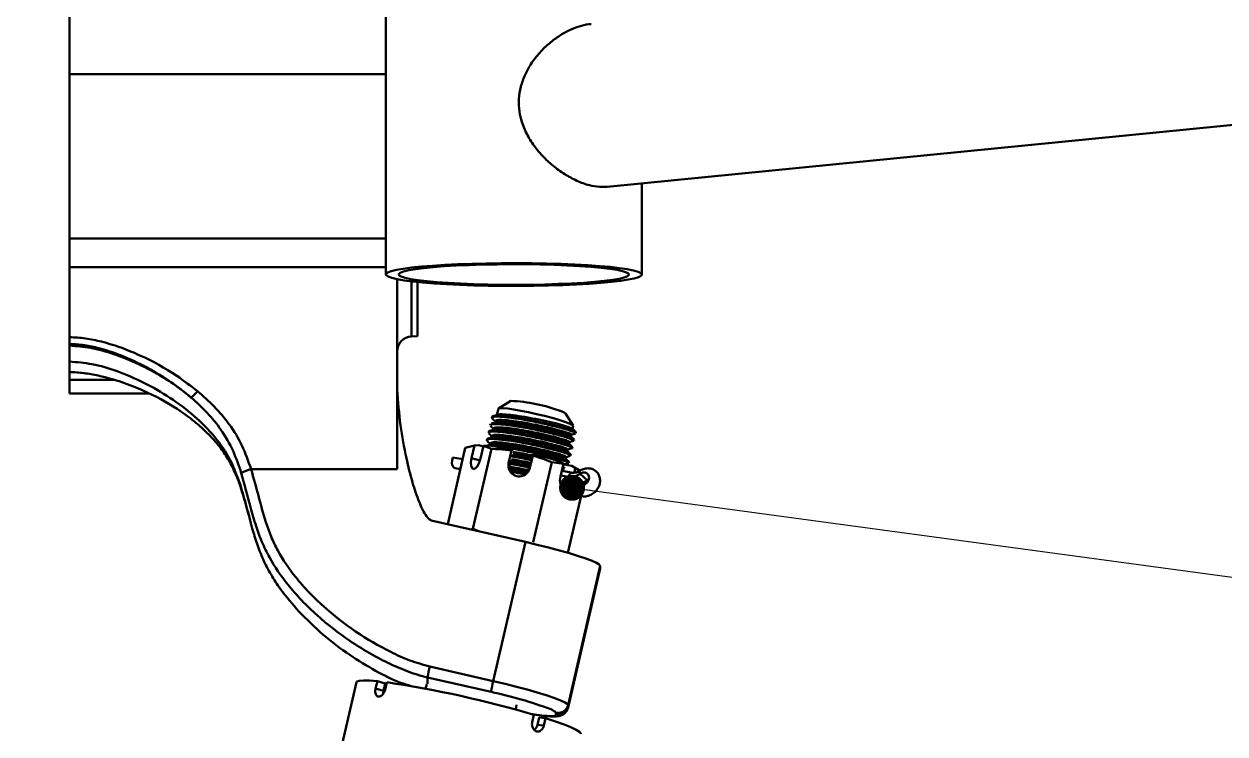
# Model space of a CAD drawing. Header units: millimetres. Extents: x 10 to 584, y 10 to 410.
# Drawn here: x 95.46 to 142.39, y 238.7 to 266.43 of the extents above; entities that cross this region are included whole.
import ezdxf

# ---------------------------------------------------------------- set-up
doc = ezdxf.new("R2010")
doc.units = ezdxf.units.MM
doc.layers.add('10', color=7, linetype='Continuous')
doc.dimstyles.new('SLDDIMSTYLE3', dxfattribs={"dimtxt": 0.18, "dimasz": 1.016, "dimexe": 0, "dimexo": 0.0625, "dimgap": 0, "dimtad": 0, "dimtih": 1, "dimtoh": 1, "dimdec": 0, "dimrnd": 1e-09, "dimzin": 0, "dimdsep": 46, "dimtxsty": 'Standard', "dimblk1": 'DOT', "dimblk2": 'DOT', "dimsah": 1, "dimcen": 0.09, "dimadec": 0, "dimazin": 0, "dimtfac": 1.016, "dimtdec": 0, "dimtofl": 0, "dimtmove": 0, "dimatfit": 3, "dimldrblk": 'DOT', "dimfxl": 1, "dimfrac": 2, "dimtolj": 1, "dimtzin": 0, "dimarcsym": 0})

# ---------------------------------------------------------------- blocks, each defined once
blk = doc.blocks.new('_Dot')
at = {"color": 0, "linetype": 'ByBlock', "lineweight": -2}
blk.add_line((-0.5, 0), (-1, 0), dxfattribs=at)
at = {"color": 0, "linetype": 'ByBlock', "const_width": 0.5}
blk.add_lwpolyline([(-0.25, 0, 1), (0.25, 0, 1)], format="xyb", close=True, dxfattribs=at)

msp = doc.modelspace()

# ---------------------------------------------------------------- linework, layer by layer
at = {"color": 7, "linetype": 'Continuous', "lineweight": 50}
for p, q in [((109.6014, 269.1977), (109.6014, 256.6479)), ((97.2363, 266.974), (97.2363, 264.4701)), ((97.2363, 258.0557), (97.2363, 264.4701)), ((109.6014, 264.4701), (97.2363, 264.4701)), ((118.251, 260.0686), (157.7198, 263.9779)), ((117.9477, 260.067), (118.2494, 260.0719)), ((119.6014, 256.6479), (119.6014, 260.2024)), ((97.2363, 258.0557), (109.6014, 258.0557)), ((97.2363, 258.0557), (97.2363, 256.9317)), ((97.2363, 256.9317), (97.2363, 254.1986)), ((109.6014, 256.9317), (97.2363, 256.9317)), ((110.0363, 256.4659), (110.0363, 249.0425)), ((110.6049, 256.3798), (110.6049, 254.2278)), ((110.8363, 256.368), (110.8363, 254.24)), ((97.2363, 253.9364), (97.2363, 254.1986)), ((97.2363, 253.8682), (97.2363, 253.9364)), ((97.2363, 253.2437), (97.2363, 253.8682)), ((110.6049, 254.2278), (110.8363, 254.24)), ((97.2363, 252.8317), (97.2363, 253.2437)), ((97.2363, 252.5265), (97.2363, 252.8317)), ((98.9779, 252.5265), (97.2363, 252.5265)), ((97.2363, 251.998), (97.2363, 252.5265)), ((97.2363, 251.998), (100.3538, 251.998)), ((114.4793, 251.7115), (114.0021, 251.4159)), ((113.745, 251.0443), (113.7756, 251.0049)), ((113.7539, 251.0883), (113.7455, 251.0519)), ((113.994, 251.4061), (113.9372, 251.1604)), ((116.914, 250.7436), (116.6147, 251.2185)), ((113.6867, 250.797), (113.6783, 250.7606)), ((113.6816, 250.7408), (113.7114, 250.7131)), ((113.7009, 250.815), (113.6951, 250.795)), ((113.8155, 250.633), (113.8028, 250.578)), ((113.8827, 250.9242), (113.87, 250.8692)), ((116.8907, 250.6172), (116.9171, 250.7312)), ((113.5522, 250.2147), (113.5438, 250.1783)), ((113.6195, 250.506), (113.6111, 250.4696)), ((113.6236, 250.436), (113.6417, 250.4224)), ((113.7482, 250.3418), (113.7355, 250.2868)), ((116.8235, 250.326), (116.8394, 250.395)), ((116.933, 250.1522), (116.9497, 250.1552)), ((116.9514, 250.1582), (116.9598, 250.1946)), ((117.0187, 250.4495), (117.0271, 250.4859)), ((112.0152, 246.8953), (112.703, 249.8741)), ((112.703, 249.8741), (113.057, 249.9615)), ((113.057, 249.9615), (112.943, 249.4678)), ((113.0002, 246.7087), (113.7222, 249.8359)), ((113.057, 249.9615), (113.236, 249.9812)), ((113.236, 249.9812), (113.4109, 249.9335)), ((113.3003, 249.4544), (113.4142, 249.948)), ((113.5932, 249.9678), (113.4142, 249.948)), ((113.4142, 249.948), (113.7222, 249.8359)), ((113.681, 250.0506), (113.6683, 249.9956)), ((114.3964, 249.2722), (114.5103, 249.7658)), ((114.5103, 249.7658), (114.5393, 249.8105)), ((114.5393, 249.8105), (114.5698, 249.7676)), ((116.6891, 249.7437), (116.705, 249.8126)), ((116.7563, 250.0349), (116.7722, 250.1038)), ((116.8842, 249.8671), (116.8926, 249.9035)), ((116.8893, 249.9042), (116.8927, 249.9057)), ((112.6004, 249.4299), (112.2159, 249.4934)), ((112.943, 249.4678), (113.2789, 249.3762)), ((114.3964, 249.2722), (114.4376, 249.2142)), ((114.4359, 249.1857), (114.4629, 249.1338)), ((115.3362, 249.5826), (115.2222, 249.0889)), ((115.3652, 249.6272), (115.3362, 249.5826)), ((115.3563, 246.1859), (116.0783, 249.313)), ((116.0783, 249.313), (116.5354, 249.2554)), ((116.5354, 249.2554), (116.4003, 249.3449)), ((116.5354, 249.2554), (116.4214, 248.7618)), ((116.8689, 249.175), (116.5299, 249.2314)), ((116.5693, 249.2248), (116.5705, 249.2301)), ((116.6218, 249.4525), (116.6377, 249.5214)), ((116.7338, 249.278), (116.7446, 249.2792)), ((116.7497, 249.2846), (116.7581, 249.321)), ((116.817, 249.5759), (116.8254, 249.6123)), ((116.8689, 249.175), (117.004, 249.0856)), ((110.0363, 249.0425), (104.334, 249.0425)), ((112.3078, 249.0779), (112.5113, 249.0442)), ((116.7253, 248.7483), (116.4296, 248.7971)), ((116.7253, 248.7483), (116.4296, 248.7971)), ((116.9118, 248.905), (116.4713, 248.9778)), ((117.1859, 248.9841), (116.9602, 249.1273)), ((116.9626, 248.9062), (117.004, 249.0856)), ((117.004, 249.0856), (117.219, 248.9511)), ((117.4734, 248.6056), (117.1951, 248.8644)), ((103.9143, 248.3659), (103.9143, 248.418)), ((116.4401, 248.3951), (116.8172, 248.3327)), ((117.2126, 248.3963), (116.9491, 248.6413)), ((117.1483, 248.4072), (117.047, 248.5014)), ((117.3204, 248.4184), (117.3482, 248.5386)), ((117.4734, 248.6056), (117.5224, 248.6321)), ((116.7097, 245.7729), (117.2241, 248.0011)), ((111.3754, 247.0418), (115.0522, 246.1997)), ((113.0002, 246.7087), (112.9052, 246.6914)), ((113.2282, 246.6175), (113.0002, 246.7087)), ((113.7973, 240.7639), (115.0522, 246.1997)), ((116.7204, 239.7322), (117.9753, 245.168)), ((117.9759, 245.2624), (116.721, 239.8266)), ((116.721, 239.7374), (117.9759, 245.1732)), ((117.9759, 245.1732), (117.9753, 245.168)), ((117.9759, 245.1732), (117.9759, 245.2624)), ((111.3165, 241.3321), (113.7973, 240.7639)), ((108.4483, 240.7216), (107.6233, 237.1479)), ((109.2665, 240.7598), (109.1993, 240.4685)), ((109.2665, 240.7598), (109.5685, 240.6679)), ((113.7076, 240.3399), (111.2269, 240.9081)), ((111.2269, 240.6586), (111.2269, 240.9081)), ((109.1993, 240.4685), (109.5012, 240.3767)), ((109.5685, 240.6679), (109.5012, 240.3767)), ((109.6378, 240.7161), (109.5705, 240.4249)), ((111.2023, 240.6411), (111.1531, 240.4649)), ((114.6741, 239.652), (114.7071, 239.8319)), ((116.721, 239.8266), (116.721, 239.7374)), ((115.3851, 239.4512), (115.3179, 239.16)), ((115.5888, 239.343), (115.5216, 239.0518)), ((115.8369, 239.3138), (115.5888, 239.343)), ((115.8369, 239.3138), (115.7697, 239.0226)), ((116.2415, 239.4384), (116.2415, 239.5276)), ((116.721, 239.7374), (116.7204, 239.7322)), ((115.7697, 239.0226), (115.5216, 239.0518))]:
    msp.add_line(p, q, dxfattribs=at)
at = {"color": 7, "linetype": 'Continuous', "lineweight": 50, "flags": 128}
for points in [[(117.9477, 256.9793), (118.3636, 256.9417), (118.7267, 256.9), (119.0319, 256.8547), (119.2749, 256.8065), (119.4523, 256.756), (119.5616, 256.7041), (119.6013, 256.6514), (119.5707, 256.5986), (119.4705, 256.5465), (119.3018, 256.4958), (119.0672, 256.4473), (118.7699, 256.4016), (118.4141, 256.3593), (118.0047, 256.3211), (117.5476, 256.2875), (117.0491, 256.2589), (116.5163, 256.2358), (115.9566, 256.2185), (115.3778, 256.2072), (114.7882, 256.2021), (114.1959, 256.2033), (113.6094, 256.2107), (113.0367, 256.2242), (112.486, 256.2437), (111.9651, 256.2689), (111.4811, 256.2994), (111.0409, 256.3347), (110.6507, 256.3745), (110.316, 256.4181), (110.0414, 256.4649), (109.8308, 256.5143), (109.6872, 256.5656), (109.6126, 256.618), (109.6081, 256.6709), (109.6736, 256.7234), (109.8083, 256.7749), (110.0102, 256.8246), (110.2767, 256.8718), (110.6038, 256.9158), (110.9871, 256.9561), (111.4211, 256.9921), (111.8997, 257.0232), (112.4163, 257.0491), (112.9635, 257.0694), (113.5337, 257.0837), (114.1189, 257.0919), (114.7109, 257.0939), (115.3014, 257.0896), (115.882, 257.0791), (116.4447, 257.0626), (116.9815, 257.0402), (117.4848, 257.0123), (117.9477, 256.9793)], [(117.6131, 256.9462), (118.0084, 256.9102), (118.35, 256.87), (118.6325, 256.8263), (118.8514, 256.7799), (119.0032, 256.7313), (119.0857, 256.6814), (119.0974, 256.631), (119.0383, 256.5809), (118.9091, 256.5318), (118.712, 256.4846), (118.4501, 256.4399), (118.1275, 256.3985), (117.7493, 256.361), (117.3215, 256.3281), (116.8507, 256.3002), (116.3445, 256.2778), (115.8108, 256.2612), (115.258, 256.2507), (114.6949, 256.2465), (114.1303, 256.2487), (113.5731, 256.2571), (113.0321, 256.2716), (112.5159, 256.2922), (112.0326, 256.3183), (111.5897, 256.3496), (111.1944, 256.3856), (110.8528, 256.4258), (110.5704, 256.4695), (110.3515, 256.5159), (110.1996, 256.5645), (110.1171, 256.6144), (110.1054, 256.6648), (110.1646, 256.7149), (110.2937, 256.764), (110.4908, 256.8113), (110.7527, 256.8559), (111.0753, 256.8973), (111.4535, 256.9348), (111.8813, 256.9677), (112.3521, 256.9956), (112.8583, 257.018), (113.392, 257.0346), (113.9448, 257.0451), (114.5079, 257.0493), (115.0726, 257.0472), (115.6297, 257.0387), (116.1707, 257.0242), (116.6869, 257.0036), (117.1703, 256.9775), (117.6131, 256.9462)], [(116.9171, 250.7312), (116.9165, 250.7387), (116.8714, 250.7776), (116.7601, 250.8302), (116.5878, 250.8939), (116.3626, 250.9658), (116.095, 251.0425), (115.7974, 251.1204), (115.4839, 251.1959), (115.169, 251.2655), (114.8676, 251.3258), (114.5936, 251.3741), (114.3599, 251.4082), (114.1775, 251.4263), (114.0548, 251.4277), (113.9976, 251.4124), (113.994, 251.4061)], [(116.444, 251.3045), (116.5645, 251.2538), (116.6147, 251.2185)], [(112.2159, 249.4934), (112.1864, 249.3853), (112.1826, 249.274), (112.205, 249.1764), (112.2503, 249.1073), (112.3078, 249.0779)], [(112.943, 249.4678), (112.9201, 249.3094), (112.928, 249.1741), (112.9653, 249.0825), (113.0264, 249.0486), (113.102, 249.0774), (113.1806, 249.1647), (113.2502, 249.297), (113.3003, 249.4544)], [(116.4214, 248.7618), (116.4028, 248.5975), (116.4227, 248.4452), (116.4781, 248.3282), (116.5605, 248.2643), (116.6574, 248.2632), (116.7541, 248.3251), (116.7689, 248.3407)], [(116.7253, 248.7483), (116.6958, 248.6402), (116.692, 248.5289), (116.7145, 248.4312), (116.7597, 248.3622), (116.8164, 248.3329)], [(116.7253, 248.7483), (116.776, 248.8367), (116.8402, 248.8919), (116.908, 248.9055), (116.912, 248.9049)], [(117.1951, 248.8644), (117.2931, 248.9076), (117.3898, 248.9125), (117.4705, 248.8783), (117.5231, 248.8102), (117.5393, 248.7186), (117.5169, 248.6175), (117.4592, 248.5222), (117.3749, 248.4472), (117.277, 248.404), (117.1802, 248.3991), (117.0995, 248.4333), (117.047, 248.5014)], [(117.1951, 248.8644), (117.1713, 248.9343), (117.1723, 248.974), (117.1764, 248.9782)], [(117.047, 248.5014), (116.9665, 248.4325), (116.9194, 248.3543), (116.913, 248.2789), (116.9198, 248.2573)], [(115.0522, 246.1997), (115.5096, 246.0917), (115.9557, 245.9797), (116.3795, 245.8665), (116.7707, 245.755), (117.1196, 245.6478), (117.4175, 245.5476), (117.6573, 245.4569), (117.8328, 245.3779), (117.9399, 245.3126), (117.9759, 245.2624)], [(109.2665, 240.7598), (108.9644, 240.7844), (108.7282, 240.7908), (108.562, 240.7787), (108.4687, 240.7483), (108.4483, 240.7216)], [(113.7973, 240.7639), (114.2546, 240.6558), (114.7007, 240.5439), (115.1246, 240.4307), (115.5158, 240.3192), (115.8646, 240.212), (116.1626, 240.1118), (116.4023, 240.0211), (116.5779, 239.9421), (116.685, 239.8767), (116.721, 239.8266)], [(115.3186, 239.4708), (115.3364, 239.468), (115.6487, 239.4251), (115.902, 239.4002), (116.0887, 239.3941), (116.203, 239.407), (116.2415, 239.4384)], [(117.2176, 238.697), (117.2162, 238.7183), (117.1605, 238.7833), (117.0309, 238.864), (116.8298, 238.9591), (116.5605, 239.0671), (116.2276, 239.186), (115.8369, 239.3138)]]:
    msp.add_lwpolyline(points, dxfattribs=at)
at = {"color": 7, "linetype": 'Continuous', "lineweight": 50}
for centre, radius, start, end in [((110.6363, 253.6287), 0.6, 93, 180), ((101.4757, 252.6513), 0.9497, 302.32848, 323.64183), ((114.2171, 245.5008), 6.2162, 69.00879, 87.5829), ((112.1412, 238.3089), 11.749, 78.22256, 82.90093), ((114.8092, 249.1802), 0.423, 167.44437, 347.5323), ((111.5308, 233.5329), 16.5448, 72.8832, 76.59948), ((116.5865, 248.5233), 0.7102, 58.25656, 66.5709), ((104.6296, 247.7572), 1.3188, 102.95299, 120.91769), ((116.8085, 249.4203), 0.6772, 262.9467, 304.81564), ((116.666, 248.338), 0.4146, 23.21912, 81.76723), ((117.0663, 249.2115), 0.73, 274.13558, 303.89545), ((117.8078, 239.7381), 6.6841, 166.20382, 169.91895), ((120.2885, 239.1699), 6.6841, 166.20382, 169.91895), ((103.3507, 198.4579), 42.7233, 73.63938, 81.53782), ((110.3321, 224.3353), 16.3567, 69.54374, 78.09046), ((116.3314, 239.9174), 0.4, 257.01439, 346.87986), ((115.9105, 239.2537), 0.4296, 39.60557, 71.23513), ((116.3314, 239.8282), 0.4, 257.01439, 346.87986)]:
    msp.add_arc(centre, radius, start, end, dxfattribs=at)
for points, knots in [([(117.6177, 266.4299), (117.5841, 266.4287), (117.434, 266.4236), (117.1464, 266.3447), (116.7635, 266.1972), (116.3743, 265.9785), (115.9799, 265.6879), (115.5981, 265.3206), (115.2721, 264.8998), (115.023, 264.4503), (114.8593, 263.9925), (114.7821, 263.5048), (114.8032, 263.0369), (114.905, 262.5999), (115.0795, 262.1654), (115.3477, 261.7165), (115.7093, 261.2774), (116.1273, 260.8875), (116.5828, 260.5578), (117.0666, 260.2968), (117.5333, 260.1237), (117.8173, 260.0848), (117.9477, 260.067)], [0, 0, 0, 0, 0.0130841, 0.0584344, 0.1049354, 0.1537552, 0.2036502, 0.2598607, 0.3174885, 0.365981, 0.4157412, 0.4643139, 0.5148134, 0.5567025, 0.5996274, 0.6559086, 0.7138098, 0.7708433, 0.8294158, 0.8877912, 0.9484921, 1, 1, 1, 1]), ([(97.2363, 254.1986), (97.4453, 254.1881), (97.8674, 254.167), (98.5422, 254.021), (99.2553, 253.8017), (100.2537, 253.3878), (101.2707, 252.8362), (101.9728, 252.2948), (102.2405, 252.0883)], [0, 0, 0, 0, 0.1129908, 0.2281279, 0.3729979, 0.5179516, 0.816164, 1, 1, 1, 1]), ([(101.9835, 251.8488), (101.7274, 252.0532), (101.0695, 252.5782), (100.1039, 253.1238), (99.1487, 253.5392), (98.4614, 253.7597), (97.8222, 253.9045), (97.4326, 253.9257), (97.2363, 253.9364)], [0, 0, 0, 0, 0.1865095, 0.47904734, 0.62947822, 0.7798041, 0.88904602, 1, 1, 1, 1]), ([(97.2363, 253.8682), (97.5098, 253.8486), (98.0999, 253.8062), (99.0053, 253.5412), (99.9607, 253.1551), (100.915, 252.6373), (101.5835, 252.1771), (101.9266, 251.8955), (101.9835, 251.8488)], [0, 0, 0, 0, 0.1564666, 0.3375514, 0.5364888, 0.7457285, 0.9578184, 1, 1, 1, 1]), ([(97.2363, 253.2437), (97.5305, 253.2211), (98.1674, 253.1722), (99.1417, 252.8709), (100.1654, 252.434), (101.1772, 251.851), (102.1179, 251.1468), (102.9272, 250.336), (103.5522, 249.4211), (103.7951, 248.7483), (103.9143, 248.418)], [0, 0, 0, 0, 0.1014076, 0.2194896, 0.3491657, 0.4848491, 0.6211443, 0.753461, 0.8789581, 1, 1, 1, 1]), ([(97.2363, 252.8317), (97.2363, 252.8317), (97.3315, 252.8317), (97.6204, 252.8205), (98.0946, 252.7581), (98.7578, 252.6124), (99.5015, 252.3771), (100.505, 251.9561), (101.4075, 251.4453), (102.2021, 250.8526), (102.7074, 250.3879), (103.1172, 249.9201), (103.4408, 249.4537), (103.7049, 248.9352), (103.8488, 248.5591), (103.9143, 248.3659), (103.9143, 248.3659)], [0, 0, 0, 0, 0.0000012, 0.0295944, 0.0897702, 0.1516018, 0.2534009, 0.3565076, 0.535708, 0.6274997, 0.7192519, 0.7880404, 0.8567904, 0.9283752, 0.9999988, 1, 1, 1, 1]), ([(102.2405, 252.0883), (102.4638, 251.8925), (102.914, 251.4979), (103.5108, 250.7936), (104.0077, 249.9703), (104.2241, 249.3551), (104.334, 249.0425)], [0, 0, 0, 0, 0.2380592, 0.4797664, 0.7356147, 1, 1, 1, 1]), ([(110.0363, 252.1505), (110.074, 251.6842), (110.1469, 250.7837), (110.3672, 249.5722), (110.6157, 248.5744), (110.8377, 247.8997), (111.0278, 247.4661), (111.1568, 247.2362), (111.261, 247.1083), (111.3324, 247.0562), (111.3619, 247.0463), (111.3754, 247.0418)], [0, 0, 0, 0, 0.2613972, 0.5047244, 0.6871336, 0.8358171, 0.9009472, 0.9512725, 0.9827685, 0.9920875, 1, 1, 1, 1]), ([(103.952, 248.8886), (103.8529, 249.1818), (103.652, 249.7762), (103.1921, 250.5737), (102.6241, 251.2675), (102.1983, 251.6539), (101.9835, 251.8488)], [0, 0, 0, 0, 0.2566883, 0.5205204, 0.758124, 1, 1, 1, 1]), ([(117.0102, 250.4514), (117.0123, 250.4546), (117.0183, 250.4639), (116.9526, 250.4956), (116.8228, 250.5434), (116.6314, 250.6028), (116.3883, 250.6693), (116.1018, 250.7408), (115.7875, 250.8134), (115.4571, 250.8841), (115.1217, 250.9489), (114.7965, 251.0051), (114.4977, 251.0501), (114.2354, 251.0817), (114.0183, 251.0977), (113.8605, 251.0965), (113.7654, 251.0821), (113.7552, 251.0604), (113.7507, 251.0507)], [0, 0, 0, 0, 0.0359338, 0.10183294, 0.16695389, 0.23102631, 0.29650337, 0.36237098, 0.42724236, 0.49145021, 0.55708306, 0.62288325, 0.68747233, 0.75191357, 0.81766709, 0.88336418, 0.94767551, 1, 1, 1, 1]), ([(117.0192, 250.4987), (117.0192, 250.4988), (117.0196, 250.5055), (116.9579, 250.5327), (116.8321, 250.5796), (116.6396, 250.6393), (116.3968, 250.7057), (116.1102, 250.7772), (115.7959, 250.8498), (115.4655, 250.9205), (115.1301, 250.9853), (114.8049, 251.0415), (114.5061, 251.0865), (114.2438, 251.1181), (114.0267, 251.1341), (113.8689, 251.1329), (113.7738, 251.1185), (113.7636, 251.0968), (113.7591, 251.087)], [0, 0, 0, 0, 0.0002691, 0.0686025, 0.1361289, 0.2025681, 0.2704638, 0.3387645, 0.4060322, 0.4726118, 0.540669, 0.6088998, 0.6758747, 0.7426964, 0.8108787, 0.8790026, 0.9456895, 1, 1, 1, 1]), ([(113.9724, 251.1709), (113.9429, 251.1621), (113.8839, 251.1445), (113.8248, 251.1268), (113.7952, 251.1179)], [0, 0, 0, 0, 0.4999747, 1, 1, 1, 1]), ([(116.8793, 250.6247), (116.8523, 250.6396), (116.7968, 250.6702), (116.5168, 250.7568), (116.1207, 250.8583), (115.6417, 250.9667), (115.1384, 251.0646), (114.6628, 251.141), (114.2806, 251.1835), (114.0444, 251.192), (114.0046, 251.1721), (113.9924, 251.166)], [0, 0, 0, 0, 0.1124908, 0.2317898, 0.3510797, 0.4703784, 0.5896691, 0.7089628, 0.8282571, 0.9475474, 1, 1, 1, 1]), ([(113.8374, 250.5884), (113.8079, 250.5796), (113.7489, 250.5619), (113.6898, 250.5442), (113.6603, 250.5354)], [0, 0, 0, 0, 0.4999767, 1, 1, 1, 1]), ([(116.9467, 250.1592), (116.9453, 250.1652), (116.9423, 250.1784), (116.8554, 250.2165), (116.7075, 250.2679), (116.501, 250.3296), (116.2444, 250.3979), (115.9488, 250.4699), (115.6289, 250.5424), (115.2959, 250.6117), (114.9613, 250.6745), (114.6425, 250.7277), (114.3529, 250.7693), (114.1024, 250.7965), (113.8999, 250.808), (113.7607, 250.802), (113.6872, 250.7861), (113.6869, 250.7657), (113.6867, 250.7586)], [0, 0, 0, 0, 0.0547813, 0.1205682, 0.1851975, 0.2495392, 0.3152328, 0.3809255, 0.445265, 0.5098968, 0.5756843, 0.6412474, 0.7053786, 0.7702843, 0.83613, 0.9015284, 0.9655495, 1, 1, 1, 1]), ([(113.7028, 250.715), (113.7254, 250.6941), (113.7617, 250.6607), (113.7978, 250.6274), (113.8113, 250.615)], [0, 0, 0, 0, 0.6249523, 1, 1, 1, 1]), ([(113.9042, 250.8795), (113.8747, 250.8706), (113.8157, 250.853), (113.7566, 250.8353), (113.727, 250.8264)], [0, 0, 0, 0, 0.4999754, 1, 1, 1, 1]), ([(116.9455, 250.2085), (116.9444, 250.2108), (116.9396, 250.2208), (116.8619, 250.2533), (116.7164, 250.3042), (116.5093, 250.3661), (116.2529, 250.4343), (115.9572, 250.5063), (115.6373, 250.5788), (115.3043, 250.6481), (114.9697, 250.7109), (114.6508, 250.7641), (114.3615, 250.8057), (114.1101, 250.8331), (113.9108, 250.8438), (113.782, 250.8411), (113.7472, 250.8288), (113.735, 250.8245)], [0, 0, 0, 0, 0.02244, 0.095354, 0.1669851, 0.2382974, 0.3111081, 0.3839178, 0.4552276, 0.5268615, 0.5997763, 0.6724422, 0.7435213, 0.8154586, 0.888438, 0.9609214, 1, 1, 1, 1]), ([(113.77, 251.0062), (113.7926, 250.9853), (113.8288, 250.952), (113.865, 250.9187), (113.8785, 250.9062)], [0, 0, 0, 0, 0.6246752, 1, 1, 1, 1]), ([(116.7576, 250.107), (116.7582, 250.113), (116.7594, 250.1276), (116.6029, 250.1848), (116.3266, 250.2668), (115.9504, 250.3608), (115.5136, 250.4589), (115.0562, 250.5483), (114.6218, 250.6195), (114.2472, 250.667), (113.9769, 250.68), (113.8303, 250.6682), (113.8319, 250.6392), (113.8325, 250.629)], [0, 0, 0, 0, 0.0688935, 0.1669334, 0.2635945, 0.3623134, 0.4590542, 0.5569915, 0.6552987, 0.7517873, 0.8504613, 0.9475108, 1, 1, 1, 1]), ([(116.7362, 250.0428), (116.7232, 250.0529), (116.6933, 250.0762), (116.4566, 250.1529), (116.087, 250.2515), (115.6213, 250.3596), (115.1189, 250.4615), (114.632, 250.5434), (114.2238, 250.5949), (113.9443, 250.6105), (113.8805, 250.5916), (113.8547, 250.5839)], [0, 0, 0, 0, 0.0901633, 0.2086975, 0.3272229, 0.4457535, 0.5642805, 0.6828055, 0.8013384, 0.9198633, 1, 1, 1, 1]), ([(116.8249, 250.3982), (116.8254, 250.4042), (116.8267, 250.4188), (116.6701, 250.476), (116.3938, 250.558), (116.0176, 250.652), (115.5809, 250.7501), (115.1235, 250.8395), (114.689, 250.9107), (114.3145, 250.9582), (114.0442, 250.9712), (113.8975, 250.9594), (113.8992, 250.9304), (113.8997, 250.9202)], [0, 0, 0, 0, 0.0688935, 0.1669334, 0.2635945, 0.3623134, 0.4590542, 0.5569915, 0.6552987, 0.7517873, 0.8504613, 0.9475108, 1, 1, 1, 1]), ([(116.7982, 250.3364), (116.7983, 250.3395), (116.7988, 250.3521), (116.6305, 250.4109), (116.3126, 250.5028), (115.8748, 250.6089), (115.3805, 250.7154), (114.8823, 250.8055), (114.4315, 250.8719), (114.1007, 250.8971), (113.9229, 250.8981), (113.9099, 250.8794), (113.9092, 250.8784)], [0, 0, 0, 0, 0.0397966, 0.1589294, 0.278061, 0.3971895, 0.5163263, 0.6354545, 0.7545919, 0.8737206, 0.9928538, 1, 1, 1, 1]), ([(117.0194, 250.4987), (116.9967, 250.5196), (116.9515, 250.5612), (116.9062, 250.603), (116.8836, 250.6238)], [0, 0, 0, 0, 0.5000273, 1, 1, 1, 1]), ([(116.8089, 249.5777), (116.8115, 249.5798), (116.8209, 249.5871), (116.7655, 249.6157), (116.6464, 249.6612), (116.4636, 249.7193), (116.2285, 249.7847), (115.9478, 249.8557), (115.637, 249.9282), (115.3085, 249.9996), (114.973, 250.0655), (114.6449, 250.1233), (114.3413, 250.1701), (114.0724, 250.2042), (113.8479, 250.2225), (113.6784, 250.2245), (113.5735, 250.2099), (113.5296, 250.1807), (113.5565, 250.1482), (113.5698, 250.1322)], [0, 0, 0, 0, 0.0239441, 0.0858296, 0.1471897, 0.2073289, 0.2686449, 0.3305344, 0.3916912, 0.451866, 0.5133606, 0.5752201, 0.6361424, 0.6964451, 0.7580857, 0.8198817, 0.8805385, 0.9410612, 1, 1, 1, 1]), ([(116.8173, 249.6141), (116.8199, 249.6162), (116.8293, 249.6235), (116.7739, 249.6521), (116.6548, 249.6976), (116.472, 249.7557), (116.2369, 249.8211), (115.9562, 249.8921), (115.6454, 249.9646), (115.3169, 250.036), (114.9814, 250.1019), (114.6533, 250.1597), (114.3496, 250.2065), (114.0809, 250.2405), (113.856, 250.259), (113.6879, 250.2606), (113.5789, 250.2474), (113.5617, 250.2253), (113.5532, 250.2144)], [0, 0, 0, 0, 0.02544327, 0.0913375, 0.15667218, 0.22070683, 0.28599462, 0.35189301, 0.41701132, 0.48108386, 0.54656178, 0.61242832, 0.67729678, 0.74150559, 0.807139, 0.87293781, 0.9375237, 1, 1, 1, 1]), ([(113.5683, 250.1325), (113.591, 250.1116), (113.6274, 250.0781), (113.6634, 250.045), (113.6768, 250.0325)], [0, 0, 0, 0, 0.62551, 1, 1, 1, 1]), ([(113.773, 250.298), (113.7436, 250.2892), (113.6847, 250.2716), (113.6257, 250.2539), (113.5962, 250.2451)], [0, 0, 0, 0, 0.4999804, 1, 1, 1, 1]), ([(116.8809, 249.8678), (116.8821, 249.8683), (116.8947, 249.873), (116.8539, 249.8966), (116.7547, 249.9381), (116.5875, 249.9933), (116.3668, 250.0569), (116.0974, 250.1267), (115.7938, 250.1991), (115.4691, 250.2712), (115.1344, 250.3388), (114.8023, 250.3993), (114.4906, 250.4494), (114.211, 250.4874), (113.9733, 250.5101), (113.7861, 250.517), (113.6664, 250.5061), (113.6105, 250.4897), (113.6163, 250.4718), (113.6174, 250.4682)], [0, 0, 0, 0, 0.0072082, 0.0730221, 0.1386667, 0.2028857, 0.2677721, 0.3336532, 0.3991417, 0.463226, 0.5283618, 0.5942741, 0.6595718, 0.7236199, 0.7889716, 0.8548791, 0.919952, 0.9840624, 1, 1, 1, 1]), ([(116.8795, 249.9158), (116.8739, 249.9215), (116.8597, 249.9359), (116.7603, 249.9751), (116.5966, 250.0296), (116.375, 250.0933), (116.1059, 250.1631), (115.8022, 250.2355), (115.4775, 250.3076), (115.1428, 250.3752), (114.8107, 250.4357), (114.499, 250.4858), (114.2194, 250.5238), (113.9817, 250.5465), (113.7945, 250.5534), (113.6748, 250.5425), (113.6189, 250.5261), (113.6247, 250.5081), (113.6258, 250.5046)], [0, 0, 0, 0, 0.0438996, 0.1116027, 0.1778354, 0.2447566, 0.3127036, 0.3802457, 0.4463396, 0.513518, 0.5814971, 0.6488425, 0.7148991, 0.7823, 0.8502743, 0.9173878, 0.9835086, 1, 1, 1, 1]), ([(113.6355, 250.4237), (113.6582, 250.4028), (113.6945, 250.3694), (113.7306, 250.3362), (113.7441, 250.3238)], [0, 0, 0, 0, 0.62523056, 1, 1, 1, 1]), ([(116.6904, 249.8158), (116.6909, 249.8218), (116.6922, 249.8364), (116.5357, 249.8936), (116.2593, 249.9756), (115.8832, 250.0696), (115.4464, 250.1677), (114.989, 250.257), (114.5545, 250.3283), (114.18, 250.3758), (113.9097, 250.3888), (113.7631, 250.377), (113.7647, 250.348), (113.7653, 250.3378)], [0, 0, 0, 0, 0.0688935, 0.1669334, 0.2635945, 0.3623134, 0.4590542, 0.5569915, 0.6552987, 0.7517873, 0.8504613, 0.9475108, 1, 1, 1, 1]), ([(116.6738, 249.7509), (116.6752, 249.7519), (116.6865, 249.7601), (116.5487, 249.8106), (116.2652, 249.8972), (115.8472, 250.0017), (115.3622, 250.1095), (114.8596, 250.2044), (114.3932, 250.2769), (114.0309, 250.3126), (113.8215, 250.3176), (113.7946, 250.2981), (113.789, 250.2941)], [0, 0, 0, 0, 0.0163011, 0.1353462, 0.2543989, 0.3734442, 0.4924989, 0.6115443, 0.7305962, 0.849642, 0.9686869, 1, 1, 1, 1]), ([(116.7713, 250.0999), (116.7981, 250.1079), (116.8546, 250.1248), (116.9108, 250.1416), (116.9403, 250.1504)], [0, 0, 0, 0, 0.4756381, 1, 1, 1, 1]), ([(116.9528, 250.2069), (116.9302, 250.2278), (116.8849, 250.2695), (116.8395, 250.3113), (116.8168, 250.3322)], [0, 0, 0, 0, 0.5000195, 1, 1, 1, 1]), ([(116.8385, 250.3911), (116.8654, 250.3991), (116.9217, 250.416), (116.978, 250.4328), (117.0075, 250.4416)], [0, 0, 0, 0, 0.4757564, 1, 1, 1, 1]), ([(113.7059, 250.0068), (113.6765, 249.998), (113.6175, 249.9804), (113.5584, 249.9627), (113.5289, 249.9539)], [0, 0, 0, 0, 0.499974, 1, 1, 1, 1]), ([(116.7469, 249.334), (116.7467, 249.3351), (116.7455, 249.3433), (116.6774, 249.3729), (116.5426, 249.4216), (116.3438, 249.4822), (116.095, 249.5494), (115.8043, 249.6212), (115.4874, 249.6938), (115.1558, 249.7639), (114.8206, 249.8279), (114.4981, 249.8827), (114.203, 249.9264), (113.9468, 249.9558), (113.7417, 249.9703), (113.6548, 249.9666), (113.6147, 249.9648)], [0, 0, 0, 0, 0.0122526, 0.0898974, 0.1664292, 0.2420563, 0.3193715, 0.396947, 0.4731552, 0.5490299, 0.6264972, 0.7039612, 0.779828, 0.8560451, 0.9336229, 1, 1, 1, 1]), ([(116.6232, 249.5246), (116.6237, 249.5306), (116.625, 249.5452), (116.4684, 249.6024), (116.1921, 249.6844), (115.816, 249.7784), (115.3792, 249.8764), (114.9218, 249.9658), (114.4873, 250.0371), (114.1128, 250.0846), (113.8425, 250.0976), (113.6958, 250.0858), (113.6975, 250.0568), (113.698, 250.0466)], [0, 0, 0, 0, 0.0688935, 0.1669334, 0.2635945, 0.3623134, 0.4590542, 0.5569915, 0.6552987, 0.7517873, 0.8504613, 0.9475108, 1, 1, 1, 1]), ([(116.5948, 249.4628), (116.5916, 249.4683), (116.5819, 249.4847), (116.3885, 249.5502), (116.0487, 249.6451), (115.5987, 249.7522), (115.1004, 249.8572), (114.6048, 249.9443), (114.1739, 250.004), (113.8494, 250.0284), (113.7569, 250.0122), (113.7135, 250.0046)], [0, 0, 0, 0, 0.0597043, 0.1789903, 0.2982696, 0.4175488, 0.5368342, 0.6561131, 0.7754014, 0.8946802, 1, 1, 1, 1]), ([(113.7222, 249.8359), (113.8258, 249.8311), (114.0896, 249.819), (114.3514, 249.7859), (114.5103, 249.7658)], [0, 0, 0, 0, 0.3929485, 1, 1, 1, 1]), ([(116.7422, 249.2862), (116.7433, 249.2906), (116.7459, 249.3015), (116.6713, 249.3359), (116.5336, 249.3853), (116.3355, 249.4458), (116.0865, 249.5131), (115.7959, 249.5848), (115.479, 249.6574), (115.1474, 249.7275), (114.812, 249.7915), (114.4903, 249.8461), (114.1966, 249.8901), (114.0361, 249.9073), (113.9573, 249.9157)], [0, 0, 0, 0, 0.0585512, 0.1455057, 0.2312138, 0.3159087, 0.4024941, 0.4893709, 0.5747167, 0.6596888, 0.7464446, 0.8331966, 0.9181599, 1, 1, 1, 1]), ([(115.3213, 249.5045), (115.1594, 249.5379), (114.8958, 249.5923), (114.6527, 249.6302), (114.559, 249.6448)], [0, 0, 0, 0, 0.614596, 1, 1, 1, 1]), ([(115.3583, 249.5727), (115.3423, 249.5763), (115.1832, 249.612), (114.9011, 249.6662), (114.6664, 249.7036), (114.5725, 249.7185)], [0, 0, 0, 0, 0.0626635, 0.6250928, 1, 1, 1, 1]), ([(116.8199, 249.6231), (116.7972, 249.644), (116.7519, 249.6857), (116.7065, 249.7276), (116.6838, 249.7485)], [0, 0, 0, 0, 0.5000309, 1, 1, 1, 1]), ([(116.7041, 249.8087), (116.7309, 249.8167), (116.7874, 249.8336), (116.8436, 249.8504), (116.8731, 249.8592)], [0, 0, 0, 0, 0.4755193, 1, 1, 1, 1]), ([(116.8873, 249.9141), (116.8646, 249.935), (116.8193, 249.9768), (116.7739, 250.0187), (116.7511, 250.0396)], [0, 0, 0, 0, 0.5000259, 1, 1, 1, 1]), ([(115.2209, 249.1004), (115.2008, 249.1048), (115.0722, 249.1332), (114.8242, 249.1815), (114.5835, 249.2254), (114.4591, 249.2458), (114.4407, 249.2489)], [0, 0, 0, 0, 0.0780373, 0.5000296, 0.925956, 1, 1, 1, 1]), ([(115.2181, 249.1393), (115.2017, 249.1429), (115.0768, 249.1704), (114.8326, 249.2178), (114.5918, 249.2618), (114.4676, 249.2822), (114.4492, 249.2852)], [0, 0, 0, 0, 0.0644288, 0.4926584, 0.9248805, 1, 1, 1, 1]), ([(115.2508, 249.2126), (115.1943, 249.225), (114.9778, 249.2726), (114.7025, 249.3217), (114.5068, 249.3531), (114.466, 249.3597)], [0, 0, 0, 0, 0.2181825, 0.8369736, 1, 1, 1, 1]), ([(115.2679, 249.2867), (115.2596, 249.2885), (115.1079, 249.3225), (114.8344, 249.3745), (114.5973, 249.4131), (114.5024, 249.4286)], [0, 0, 0, 0, 0.033434, 0.6128232, 1, 1, 1, 1]), ([(115.292, 249.391), (115.191, 249.4121), (114.9782, 249.4565), (114.7107, 249.5066), (114.5585, 249.5311), (114.5111, 249.5388)], [0, 0, 0, 0, 0.3836914, 0.8081132, 1, 1, 1, 1]), ([(115.3004, 249.4274), (115.1994, 249.4485), (114.9866, 249.4929), (114.7191, 249.543), (114.5669, 249.5675), (114.5195, 249.5752)], [0, 0, 0, 0, 0.3836931, 0.8081148, 1, 1, 1, 1]), ([(115.3362, 249.5826), (115.5764, 249.5024), (115.8264, 249.419), (116.0689, 249.317), (116.0783, 249.313)], [0, 0, 0, 0, 0.9612785, 1, 1, 1, 1]), ([(116.556, 249.2334), (116.5652, 249.2376), (116.5754, 249.2422), (116.5335, 249.2578), (116.5298, 249.2591)], [0, 0, 0, 0, 0.9124624, 1, 1, 1, 1]), ([(116.5696, 249.2263), (116.5965, 249.2343), (116.6532, 249.2513), (116.7092, 249.268), (116.7386, 249.2768)], [0, 0, 0, 0, 0.47528008, 1, 1, 1, 1]), ([(116.7514, 249.333), (116.7288, 249.3539), (116.6835, 249.3956), (116.6382, 249.4374), (116.6155, 249.4582)], [0, 0, 0, 0, 0.5000314, 1, 1, 1, 1]), ([(116.6368, 249.5175), (116.6637, 249.5255), (116.7203, 249.5425), (116.7764, 249.5592), (116.8058, 249.568)], [0, 0, 0, 0, 0.4754, 1, 1, 1, 1]), ([(111.2269, 240.9081), (111.2269, 240.9081), (110.9583, 240.9696), (110.4301, 241.1349), (109.4006, 241.5863), (108.1967, 242.2905), (107.0962, 243.1464), (106.3063, 243.9065), (105.6572, 244.6429), (105.1269, 245.408), (104.7486, 246.1933), (104.5093, 246.8486), (104.2616, 247.7527), (104.0734, 248.4431), (103.952, 248.8886)], [0, 0, 0, 0, 0.000001, 0.0722901, 0.1446939, 0.2947659, 0.4371465, 0.5098839, 0.5825993, 0.6950335, 0.7532781, 0.8115618, 0.8784149, 1, 1, 1, 1]), ([(104.334, 249.0425), (104.4306, 248.6986), (104.6237, 248.0109), (104.8496, 247.1223), (105.1091, 246.4059), (105.4622, 245.6623), (105.9662, 244.9329), (106.5877, 244.2267), (107.3477, 243.4928), (108.3945, 242.6752), (109.5501, 242.0001), (110.529, 241.5525), (111.0542, 241.4055), (111.3165, 241.3321)], [0, 0, 0, 0, 0.09761022, 0.19520756, 0.25036329, 0.30548086, 0.4196632, 0.4908231, 0.56200436, 0.70758163, 0.85169676, 0.92591586, 1, 1, 1, 1]), ([(114.4629, 249.1338), (114.4532, 249.1099), (114.4434, 249.0858), (114.43, 249.0637), (114.4299, 249.0636)], [0, 0, 0, 0, 0.9930702, 1, 1, 1, 1]), ([(115.1458, 248.9292), (115.0374, 248.952), (114.7951, 249.003), (114.5599, 249.042), (114.4299, 249.0636)], [0, 0, 0, 0, 0.4475393, 1, 1, 1, 1]), ([(115.1814, 248.9992), (115.1617, 249.0036), (115.0353, 249.0316), (114.7848, 249.0793), (114.5705, 249.1155), (114.4629, 249.1338)], [0, 0, 0, 0, 0.08456405, 0.54049072, 1, 1, 1, 1]), ([(115.0751, 248.8639), (115.0531, 248.8686), (114.9209, 248.8971), (114.7122, 248.9371), (114.5375, 248.967), (114.4701, 248.9785)], [0, 0, 0, 0, 0.1092028, 0.6565706, 1, 1, 1, 1]), ([(115.0416, 248.8328), (115.0279, 248.8358), (114.904, 248.8624), (114.71, 248.8995), (114.5412, 248.9284), (114.4798, 248.9389)], [0, 0, 0, 0, 0.0728976, 0.6627619, 1, 1, 1, 1]), ([(116.5796, 249.0517), (116.5742, 249.0542), (116.557, 249.0621), (116.5204, 249.0738), (116.4953, 249.0819)], [0, 0, 0, 0, 0.3154554, 1, 1, 1, 1]), ([(116.588, 249.0881), (116.5826, 249.0906), (116.5654, 249.0985), (116.5288, 249.1102), (116.5037, 249.1183)], [0, 0, 0, 0, 0.3154614, 1, 1, 1, 1]), ([(117.1764, 248.9782), (117.1564, 248.9663), (117.0981, 248.9315), (116.9967, 248.8996), (116.9407, 248.9031), (116.9118, 248.905)], [0, 0, 0, 0, 0.2012184, 0.58797568, 1, 1, 1, 1]), ([(116.9198, 248.2573), (116.9423, 248.2156), (116.9922, 248.123), (117.1228, 248.0232), (117.284, 247.9725), (117.4529, 247.9773), (117.6189, 248.034), (117.7717, 248.1415), (117.8945, 248.2948), (117.9647, 248.4731), (117.975, 248.6531), (117.9301, 248.8154), (117.8325, 248.9527), (117.6919, 249.0459), (117.5273, 249.0838), (117.3566, 249.0672), (117.2404, 249.0188), (117.1826, 248.9822), (117.1764, 248.9782)], [0, 0, 0, 0, 0.0553193, 0.1229328, 0.1873201, 0.2509207, 0.3167648, 0.3860806, 0.4585281, 0.5338463, 0.6003954, 0.6646679, 0.7279251, 0.7948589, 0.8587533, 0.9226401, 0.9916655, 1, 1, 1, 1]), ([(103.9143, 248.418), (103.9966, 248.1377), (104.1615, 247.5755), (104.3082, 247.0082), (104.3818, 246.7237)], [0, 0, 0, 0, 0.4984473, 1, 1, 1, 1]), ([(103.9143, 248.3659), (103.9143, 248.3659), (104.0022, 248.1068), (104.154, 247.5687), (104.3057, 247.006), (104.3818, 246.7237)], [0, 0, 0, 0, 0.0000065, 0.4982229, 1, 1, 1, 1]), ([(116.8172, 248.3327), (116.8283, 248.3302), (116.8666, 248.3212), (116.8953, 248.3009), (116.9128, 248.2697), (116.9198, 248.2573)], [0, 0, 0, 0, 0.1971138, 0.6814902, 1, 1, 1, 1]), ([(104.3818, 246.7237), (104.4414, 246.5228), (104.5605, 246.1211), (104.7945, 245.5139), (105.1018, 244.9229), (105.5525, 244.227), (105.9507, 243.7694), (106.1989, 243.4842)], [0, 0, 0, 0, 0.17240948, 0.34468699, 0.52389842, 0.70321438, 1, 1, 1, 1]), ([(106.1989, 243.4842), (106.5062, 243.1765), (107.1249, 242.5571), (108.1421, 241.7935), (109.1638, 241.1752), (109.9638, 240.7573), (110.4471, 240.608), (110.5835, 240.5659)], [0, 0, 0, 0, 0.2453257, 0.4939329, 0.7151054, 0.9195686, 1, 1, 1, 1]), ([(109.5705, 240.4249), (109.5608, 240.3925), (109.5412, 240.3276), (109.4868, 240.245), (109.4218, 240.1851), (109.3524, 240.1546), (109.2875, 240.1568), (109.2344, 240.1913), (109.1987, 240.2545), (109.1836, 240.3393), (109.188, 240.415), (109.1971, 240.4581), (109.1993, 240.4685)], [0, 0, 0, 0, 0.1072095, 0.2144133, 0.3217669, 0.4292186, 0.5365076, 0.6436278, 0.7508351, 0.8582502, 0.9656702, 1, 1, 1, 1]), ([(109.4892, 240.2553), (109.4896, 240.285), (109.49, 240.3248), (109.499, 240.3662), (109.5012, 240.3767)], [0, 0, 0, 0, 0.7455309, 1, 1, 1, 1]), ([(115.3277, 239.4673), (115.3461, 239.4642), (115.4758, 239.443), (115.682, 239.4163), (115.9389, 239.3888), (116.1571, 239.3793), (116.3036, 239.3847), (116.4411, 239.4193), (116.5501, 239.4726), (116.6523, 239.569), (116.7139, 239.679), (116.7212, 239.7503), (116.7232, 239.7706)], [0, 0, 0, 0, 0.02650846, 0.1865036, 0.34872202, 0.51611842, 0.70072782, 0.77623773, 0.84083951, 0.90620379, 0.97342123, 1, 1, 1, 1]), ([(115.7697, 239.0226), (115.7598, 238.9906), (115.74, 238.9267), (115.683, 238.8512), (115.6126, 238.8021), (115.5338, 238.7857), (115.4557, 238.8038), (115.3868, 238.8543), (115.3352, 238.9315), (115.3076, 239.0266), (115.307, 239.1062), (115.3158, 239.1495), (115.3179, 239.16)], [0, 0, 0, 0, 0.1072095, 0.2144133, 0.3217669, 0.4292186, 0.5365076, 0.6436278, 0.7508351, 0.8582502, 0.9656702, 1, 1, 1, 1]), ([(115.5216, 239.0518), (115.5116, 239.0201), (115.4917, 238.9567), (115.444, 238.8883), (115.4063, 238.8652), (115.3925, 238.8567)], [0, 0, 0, 0, 0.3868235, 0.773622, 1, 1, 1, 1])]:
    msp.add_open_spline(points, degree=3, knots=knots, dxfattribs=at)

# ---------------------------------------------------------------- leaders
at = {"layer": '10'}
for points in [[(112.9744, 281.7055), (43.2203, 254.1162)], [(116.8739, 248.3138), (249.5157, 230.3874)]]:
    msp.add_leader(points, dimstyle='SLDDIMSTYLE3', dxfattribs=at)

doc.saveas('drawing.dxf')
